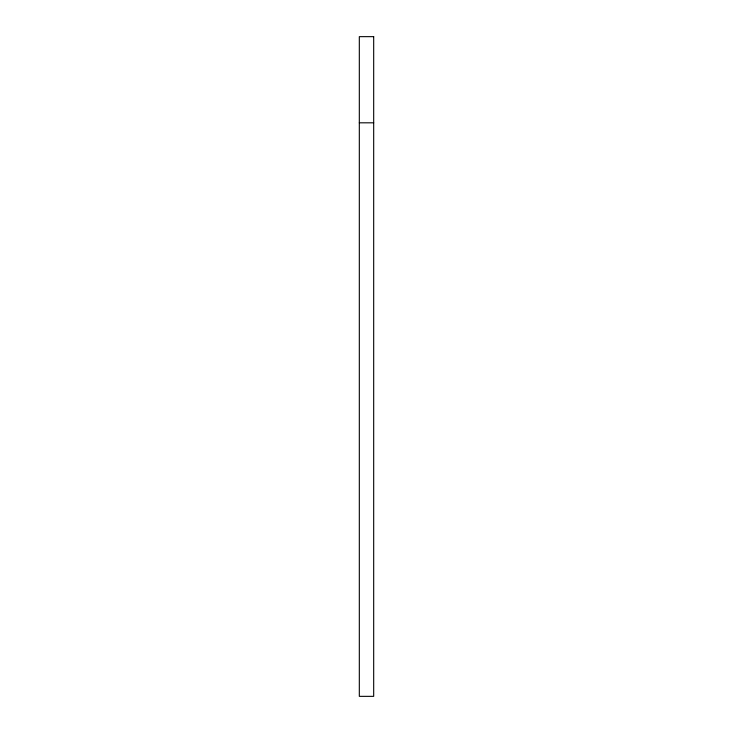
<?xml version="1.0" encoding="UTF-8"?>
<svg xmlns="http://www.w3.org/2000/svg" width="733" height="733" viewBox="0 0 733 733"><rect width="100%" height="100%" fill="white"/><g stroke="black" fill="none" stroke-linecap="round" stroke-linejoin="round"><path stroke-width="1.1" d="M359.317 122.814L373.683 122.814M373.683 36.65L359.317 36.65L359.317 696.35L373.683 696.35L373.683 36.65"/></g></svg>
